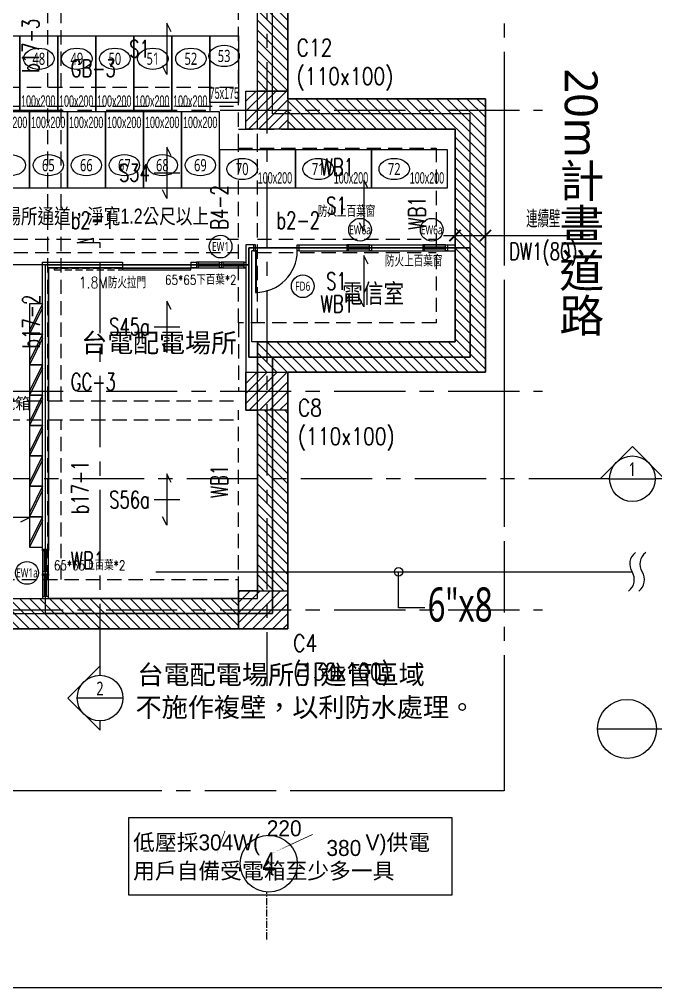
# Model space of a CAD drawing. Header units: millimetres. Extents: x -3377 to 119122, y -22007 to 15479.
# Drawn here: x 30144 to 31818, y 3880 to 6428 of the extents above; entities that cross this region are included whole.
import ezdxf
from ezdxf.enums import TextEntityAlignment as Align

# ---------------------------------------------------------------- set-up
doc = ezdxf.new("R2010")
doc.units = ezdxf.units.MM
doc.header["$LTSCALE"] = 150
doc.header["$MEASUREMENT"] = 0
for name, pattern in [('CENTER', [2, 1.25, -0.25, 0.25, -0.25]), ('HIDDEN', [0.375, 0.25, -0.125]), ('HIDDEN2', [0.1875, 0.125, -0.0625])]:
    doc.linetypes.add(name, pattern=pattern)
doc.layers.get('0').update_dxf_attribs({"plot": 0})
for name, color, linetype, plot in [('AREA', 3, 'Continuous', False), ('LABEL', 1, 'Continuous', False), ('OPEN-TAG', 4, 'Continuous', False), ('S-ARCH', 252, 'Continuous', False)]:
    doc.layers.add(name, color=color, linetype=linetype, plot=plot)
for name, color, linetype in [('COL', 1, 'Continuous'), ('Col-Line', 8, 'CENTER'), ('DIM', 6, 'Continuous'), ('Duct', 1, 'Continuous'), ('FIN', 5, 'Continuous'), ('GRID', 5, 'CENTER'), ('OPEN', 4, 'Continuous'), ('PARK', 4, 'Continuous'), ('S-COL', 7, 'Continuous'), ('S-COLB', 4, 'HIDDEN'), ('S-CONC', 7, 'Continuous'), ('S-DIM', 2, 'Continuous'), ('S-GRID', 1, 'CENTER'), ('S-HATCH-COL', 13, 'Continuous'), ('S-HATCH-CONC', 124, 'Continuous'), ('S-RCBMB', 3, 'HIDDEN'), ('S-RCBMG', 2, 'HIDDEN'), ('S-SITE', 34, 'CENTER'), ('S-SLAB', 5, 'Continuous'), ('S-SLABT', 2, 'Continuous'), ('S-TEXTB', 3, 'Continuous'), ('S-TEXTC', 3, 'Continuous'), ('S-TEXTG', 2, 'Continuous'), ('SYM', 3, 'Continuous'), ('TEXT', 2, 'Continuous'), ('TITLE', 6, 'Continuous'), ('WALL', 2, 'Continuous'), ('上色', 7, 'Continuous'), ('標註', 2, 'Continuous')]:
    doc.layers.add(name, color=color, linetype=linetype)
doc.styles.add('C1', font='', dxfattribs={"bigfont": 'japanese.shx'})
doc.styles.add('CHINA', font='romans.shx', dxfattribs={"width": 0.8, "bigfont": 'china.shx'})
doc.styles.add('CS4', font='romans.shx', dxfattribs={"width": 0.7, "height": 45, "bigfont": 'lsp.shx'})
doc.styles.add('HH', font='')
doc.styles.add('HHV', font='')
doc.styles.add('新細明體', font='')
doc.styles.get('C1').set_extended_font_data('微軟正黑體')
doc.styles.get('HH').set_extended_font_data('Microsoft JhengHei')
doc.styles.get('HHV').set_extended_font_data('@微軟正黑體')
doc.styles.get('新細明體').set_extended_font_data('PMingLiU')
doc.dimstyles.new('DIM150', dxfattribs={"dimscale": 15, "dimtxt": 3, "dimasz": 2, "dimexe": 2, "dimexo": 2, "dimgap": 1, "dimtad": 1, "dimdec": 1, "dimdsep": 46, "dimtxsty": 'CS4', "dimblk1": 'ARCHTICK', "dimblk2": 'ARCHTICK', "dimsah": 1, "dimcen": 2, "dimdle": 2, "dimadec": 0, "dimazin": 0, "dimtfac": 1, "dimtdec": 1, "dimtmove": 0, "dimatfit": 3, "dimldrblk": 'TAA', "dimfxl": 0, "dimtolj": 1, "dimarcsym": 0})

# ---------------------------------------------------------------- blocks, each defined once
blk = doc.blocks.new('LINE')
at = {"layer": 'S-GRID'}
for points in [[(-5535.87, -244.9), (-5535.87, -3085.91)], [(-11059.11, -1570.91), (-4810.87, -1570.91)], [(-11059.11, -2310.91), (-4810.87, -2310.91)], [(-11059.11, -2885.91), (-4810.87, -2885.91)]]:
    blk.add_lwpolyline(points, dxfattribs=at)
blk = doc.blocks.new('CONC')
for points in [[(-5560.9, -1045.9), (-5480.9, -1045.9), (-5480.9, -1520.9), (-5560.9, -1520.9)], [(-5560.9, -2260.9), (-4960.9, -2260.9), (-4960.9, -1540.9), (-5480.9, -1540.9), (-5480.9, -1620.9), (-5040.9, -1620.9), (-5040.9, -2180.9), (-5560.9, -2180.9)], [(-5480.9, -2360.9), (-5560.9, -2360.9), (-5560.9, -2835.9), (-5480.9, -2835.9)], [(-6565.9, -2855.9), (-5610.9, -2855.9), (-5610.9, -2935.9), (-6565.9, -2935.9)]]:
    blk.add_lwpolyline(points, close=True)
blk = doc.blocks.new('_ARCHTICK')
at = {"color": 0, "linetype": 'ByBlock', "const_width": 0.15}
blk.add_lwpolyline([(-0.5, -0.5), (0.5, 0.5)], dxfattribs=at)
blk = doc.blocks.new('*D51')
at = {"layer": 'DEFPOINTS', "color": 0, "transparency": 16777216}
for p in [(31290.3, 5859.2), (31370.3, 5859.2), (31370.3, 5859.2)]:
    blk.add_point(p, dxfattribs=at)
at = {"layer": 'S-DIM', "color": 0, "lineweight": -2, "transparency": 16777216}
for p, q in [((31260.3, 5859.2), (31370.3, 5859.2)), ((31370.3, 5859.2), (31644.6, 5859.2))]:
    blk.add_line(p, q, dxfattribs=at)
at = {"layer": 'S-DIM', "color": 0, "lineweight": -2, "transparency": 16777216, "xscale": 30, "yscale": 30, "zscale": 30, "rotation": 180}
blk.add_blockref('_ARCHTICK', (31290.3, 5859.2), dxfattribs=at)
at = {"layer": 'S-DIM', "color": 0, "lineweight": -2, "transparency": 16777216, "xscale": 30, "yscale": 30, "zscale": 30}
blk.add_blockref('_ARCHTICK', (31370.3, 5859.2), dxfattribs=at)
at = {"layer": 'S-DIM', "color": 0, "transparency": 16777216, "char_height": 45, "attachment_point": 5, "style": 'CS4'}
for s, insert in [('\\A1;連續壁', (31522.5, 5902.5)), ('\\A1;DW1(80)', (31522.5, 5809.9))]:
    blk.add_mtext(s, dxfattribs=dict(at, insert=insert))
blk = doc.blocks.new('TAA')
at = {"linetype": 'Continuous'}
blk.add_line((0, 0), (-1.663, 0), dxfattribs=at)
blk.add_solid([(-1.5, -0.25), (-1.5, 0.25), (0, 0)], dxfattribs=at)
blk = doc.blocks.new('COL(B1F)')
for points in [[(-5590.9, -1520.9), (-5480.9, -1520.9), (-5480.9, -1620.9), (-5590.9, -1620.9)], [(-5590.9, -2260.9), (-5480.9, -2260.9), (-5480.9, -2360.9), (-5590.9, -2360.9)], [(-5610.9, -2835.9), (-5480.9, -2835.9), (-5480.9, -2935.9), (-5610.9, -2935.9)]]:
    blk.add_lwpolyline(points, close=True)
blk = doc.blocks.new('COL(B4F-B2F)')
for points in [[(-5590.9, -1520.9), (-5480.9, -1520.9), (-5480.9, -1620.9), (-5590.9, -1620.9)], [(-5590.9, -2260.9), (-5480.9, -2260.9), (-5480.9, -2360.9), (-5590.9, -2360.9)], [(-5610.9, -2835.9), (-5480.9, -2835.9), (-5480.9, -2935.9), (-5610.9, -2935.9)]]:
    blk.add_lwpolyline(points, close=True)
blk = doc.blocks.new('DwFm')
blk.add_lwpolyline([(-12110.4, -3880.1), (0, -3880.1)])
blk = doc.blocks.new('A$C0BB450A7')
at = {"layer": 'AREA', "color": 252}
blk.add_lwpolyline([(-910, 1305.003), (-2160.23, 1305.003, 1.44432555), (-2878.352, -604.997), (-1801.214, -604.997), (1040, -604.997), (1040, 70.003), (1560, 70.003), (1560, 710.003), (1040, 710.003), (1040, 1305.003), (5, 1305.003), (5, 1335.003), (-910, 1335.003)], format="xyb", close=True, dxfattribs=at)
for points in [[(1560, 357.503), (977.5, 357.503), (977.5, 312.503), (450, 312.503), (0, 312.503), (0, 152.503), (0, 145.003), (-557.5, 145.003), (-557.5, 322.503), (-1197.5, 322.503), (-1197.5, -132.497), (-1385.5, -132.497), (-1385.5, -604.997), (1040, -604.997), (1040, 70.003), (1560, 70.003)], [(977.5, 357.503), (1560, 357.503), (1560, 70.003), (977.5, 70.003)], [(442.5, 312.503), (977.5, 312.503), (977.5, 70.003), (1040, 70.003), (1040, -604.997), (442.5, -604.997)], [(450, 305.003), (970, 305.003), (970, -69.997), (1000, -69.997), (1000, -544.997), (950, -544.997), (950, -564.997), (450, -564.997)]]:
    blk.add_lwpolyline(points, close=True, dxfattribs=at)
at = {"layer": 'COL', "color": 252}
for points in [[(970, 770.003), (1080, 770.003), (1080, 670.003), (970, 670.003)], [(970, 30.003), (1080, 30.003), (1080, -69.997), (970, -69.997)], [(950, -544.997), (1080, -544.997), (1080, -644.997), (950, -644.997)]]:
    blk.add_lwpolyline(points, close=True, dxfattribs=at)
at = {"layer": 'DIM', "color": 252}
blk.add_lwpolyline([(1440.38, -589.783), (1371.554, -589.783), (1371.554, -494.997)], dxfattribs=at)
blk.add_circle((1371.554, -494.997), 11.1, dxfattribs=at)
at = {"layer": 'Duct', "color": 252, "linetype": 'CENTER', "ltscale": 3}
blk.add_lwpolyline([(-4158.349, -1071.481), (-4158.337, 185.74), (-4158.355, 1773.233), (1649.9, 1773.103), (1649.381, 185.653), (1648.966, -1071.481), (-1332.82, -1071.478)], close=True, dxfattribs=at)
blk.add_lwpolyline([(-4158.349, -1071.481), (-4158.337, 185.74), (-4158.355, 1773.233), (1649.9, 1773.103), (1649.381, 185.653), (1648.966, -1071.481), (-1332.82, -1071.478)], close=True, dxfattribs=at)
at = {"layer": 'FIN', "color": 252, "linetype": 'Continuous'}
for p, q in [((435, 210.004), (400, 140.004)), ((435, 200.004), (400, 130.004)), ((435, 130.004), (400, 60.004)), ((435, 120.004), (400, 50.004)), ((435, 50.004), (400, -19.996)), ((435, 40.004), (400, -29.996)), ((435, -29.996), (400, -99.996)), ((435, -39.996), (400, -109.996)), ((435, -109.996), (400, -179.996)), ((435, -119.996), (400, -189.996)), ((435, -189.996), (400, -259.996)), ((435, -199.996), (400, -269.996)), ((435, -269.996), (400, -339.996)), ((435, -279.996), (400, -349.996)), ((435, -349.996), (400, -419.996)), ((435, -359.996), (400, -429.996))]:
    blk.add_line(p, q, dxfattribs=at)
for points in [[(400, 210.004), (400, 130.004), (435, 130.004), (435, 210.004), (400, 210.004)], [(400, 130.004), (400, 50.004), (435, 50.004), (435, 130.004), (400, 130.004)], [(400, 50.004), (400, -29.996), (435, -29.996), (435, 50.004), (400, 50.004)], [(400, -29.996), (400, -109.996), (435, -109.996), (435, -29.996), (400, -29.996)], [(400, -109.996), (400, -189.996), (435, -189.996), (435, -109.996), (400, -109.996)], [(400, -189.996), (400, -269.996), (435, -269.996), (435, -189.996), (400, -189.996)], [(400, -269.996), (400, -349.996), (435, -349.996), (435, -269.996), (400, -269.996)], [(400, -349.996), (400, -429.996), (435, -429.996), (435, -349.996), (400, -349.996)]]:
    blk.add_lwpolyline(points, close=True, dxfattribs=at)
at = {"layer": 'LABEL', "color": 252}
blk.add_lwpolyline([(1894.755, -908.465), (3250.864, -908.465)], dxfattribs=at)
at = {"layer": 'LABEL', "color": 252, "linetype": 'Continuous'}
blk.add_arc((1972.515, -908.465), 77.76, 180.000001, 179.999999, dxfattribs=at)
at = {"layer": 'OPEN', "color": 252, "linetype": 'Continuous'}
for p, q in [((995, 365.003), (990, 365.003)), ((995, 350.003), (995, 365.003)), ((1105, 350.003), (1105, 365.003)), ((1105, 365.003), (1110, 365.003)), ((1240, 365.003), (1235, 365.003)), ((1240, 350.003), (1240, 365.003)), ((1295, 365.003), (1240, 365.003)), ((1240, 360.003), (1295, 360.003)), ((1295, 350.003), (1295, 365.003)), ((1295, 365.003), (1300, 365.003)), ((1440, 365.003), (1435, 365.003)), ((1440, 350.003), (1440, 365.003)), ((1495, 365.003), (1440, 365.003)), ((1440, 360.003), (1495, 360.003)), ((1495, 350.003), (1495, 365.003)), ((1495, 365.003), (1500, 365.003)), ((990, 350.003), (995, 350.003)), ((995, 350.003), (995, 240.003)), ((998, 350.003), (995, 350.003)), ((998, 240.003), (998, 350.003)), ((1110, 350.003), (1105, 350.003)), ((1235, 350.003), (1240, 350.003)), ((1240, 355.003), (1295, 355.003)), ((1240, 350.003), (1295, 350.003)), ((1300, 350.003), (1295, 350.003)), ((1435, 350.003), (1440, 350.003)), ((1440, 355.003), (1495, 355.003)), ((1440, 350.003), (1495, 350.003)), ((1500, 350.003), (1495, 350.003)), ((845, 320.003), (840, 320.003)), ((845, 305.003), (845, 320.003)), ((900, 320.003), (845, 320.003)), ((845, 315.003), (900, 315.003)), ((845, 310.003), (900, 310.003)), ((900, 305.003), (900, 320.003)), ((900, 320.003), (905, 320.003)), ((910, 320.003), (905, 320.003)), ((910, 305.003), (910, 320.003)), ((965, 320.003), (910, 320.003)), ((910, 315.003), (965, 315.003)), ((910, 310.003), (965, 310.003)), ((965, 305.003), (965, 320.003)), ((965, 320.003), (970, 320.003)), ((825, 303.003), (645, 303.003)), ((645, 303.003), (645, 300.003)), ((645, 300.003), (825, 300.003)), ((825, 300.003), (825, 303.003)), ((840, 305.003), (845, 305.003)), ((845, 305.003), (900, 305.003)), ((905, 305.003), (900, 305.003)), ((905, 305.003), (910, 305.003)), ((910, 305.003), (965, 305.003)), ((970, 305.003), (965, 305.003)), ((995, 240.003), (998, 240.003)), ((435, -439.997), (435, -434.997)), ((450, -439.997), (435, -439.997)), ((435, -439.997), (435, -494.997)), ((440, -494.997), (440, -439.997)), ((445, -494.997), (445, -439.997)), ((450, -434.997), (450, -439.997)), ((450, -494.997), (450, -439.997)), ((450, -494.997), (435, -494.997)), ((435, -494.997), (435, -499.997)), ((435, -504.997), (435, -499.997)), ((450, -504.997), (435, -504.997)), ((435, -504.997), (435, -559.997)), ((440, -559.997), (440, -504.997)), ((445, -559.997), (445, -504.997)), ((450, -499.997), (450, -494.997)), ((450, -499.997), (450, -504.997)), ((450, -559.997), (450, -504.997)), ((450, -559.997), (435, -559.997)), ((435, -559.997), (435, -564.997)), ((450, -564.997), (450, -559.997))]:
    blk.add_line(p, q, dxfattribs=at)
at = {"layer": 'OPEN', "color": 252, "linetype": 'HIDDEN2'}
for p, q in [((643, 303.003), (465, 303.003)), ((465, 303.003), (465, 300.003)), ((465, 300.003), (643, 300.003))]:
    blk.add_line(p, q, dxfattribs=at)
at = {"layer": 'OPEN', "color": 252, "linetype": 'Continuous'}
blk.add_arc((995, 350.003), 110, 270, 0, dxfattribs=at)
at = {"layer": 'OPEN-TAG', "color": 252}
for centre in [(1270.257, 404.96), (1458.771, 404.96), (903.16, 360.959), (1119.559, 256.567), (393.823, -497.816)]:
    blk.add_circle(centre, 30, dxfattribs=at)
at = {"layer": 'PARK', "color": 252, "linetype": 'Continuous'}
for p, q in [((275, 915.003), (375, 915.003)), ((375, 915.003), (475, 915.003)), ((375, 715.003), (375, 915.003)), ((375, 915.003), (375, 715.003)), ((475, 915.003), (575, 915.003)), ((475, 715.003), (475, 915.003)), ((475, 915.003), (475, 715.003)), ((575, 915.003), (675, 915.003)), ((575, 715.003), (575, 915.003)), ((575, 915.003), (575, 715.003)), ((675, 915.003), (775, 915.003)), ((675, 715.003), (675, 915.003)), ((675, 915.003), (675, 715.003)), ((775, 915.003), (875, 915.003)), ((775, 715.003), (775, 915.003)), ((775, 915.003), (775, 715.003)), ((875, 915.003), (950, 915.003)), ((875, 740.003), (875, 915.003)), ((875, 915.003), (875, 715.003)), ((950, 915.003), (950, 740.003)), ((950, 740.003), (875, 740.003)), ((375, 715.003), (275, 715.003)), ((400, 715.003), (300, 715.003)), ((475, 715.003), (375, 715.003)), ((500, 715.003), (400, 715.003)), ((400, 715.003), (400, 515.003)), ((400, 515.003), (400, 715.003)), ((575, 715.003), (475, 715.003)), ((500, 515.003), (500, 715.003)), ((600, 715.003), (500, 715.003)), ((500, 715.003), (500, 515.003)), ((675, 715.003), (575, 715.003)), ((700, 715.003), (600, 715.003)), ((600, 715.003), (600, 515.003)), ((600, 515.003), (600, 715.003)), ((775, 715.003), (675, 715.003)), ((700, 515.003), (700, 715.003)), ((800, 715.003), (700, 715.003)), ((700, 715.003), (700, 515.003)), ((875, 715.003), (775, 715.003)), ((900, 715.003), (800, 715.003)), ((800, 715.003), (800, 515.003)), ((800, 515.003), (800, 715.003)), ((900, 515.003), (900, 715.003)), ((900, 615.003), (900, 515.003)), ((1100, 615.003), (900, 615.003)), ((1100, 615.003), (1100, 515.003)), ((1300, 615.003), (1100, 615.003)), ((1100, 515.003), (1100, 615.003)), ((1300, 615.003), (1300, 515.003)), ((1500, 615.003), (1300, 615.003)), ((1300, 515.003), (1300, 615.003)), ((1500, 515.003), (1500, 615.003)), ((300, 515.003), (400, 515.003)), ((400, 515.003), (500, 515.003)), ((500, 515.003), (600, 515.003)), ((600, 515.003), (700, 515.003)), ((700, 515.003), (800, 515.003)), ((800, 515.003), (900, 515.003)), ((900, 515.003), (1100, 515.003)), ((1100, 515.003), (1300, 515.003)), ((1300, 515.003), (1500, 515.003))]:
    blk.add_line(p, q, dxfattribs=at)
at = {"layer": 'PARK', "color": 252}
for centre in [(425, 855.003), (525, 855.003), (625, 855.003), (725, 855.003), (825, 855.003), (912.5, 862.503), (350, 575.003), (450, 575.003), (550, 575.003), (650, 575.003), (750, 575.003), (850, 575.003), (960, 565.003), (1160, 565.003), (1360, 565.003)]:
    blk.add_ellipse(centre, major_axis=(-40, 0), ratio=0.7, dxfattribs=at)
at = {"layer": 'SYM', "color": 252}
for p, q in [((525.934, 371.006), (567.934, 383.006)), ((567.934, 383.006), (567.934, 371.006)), ((585.934, 371.006), (525.934, 371.006)), ((1926.596, -250.055), (2046.596, -250.055)), ((645.934, -827.14), (525.934, -827.14))]:
    blk.add_line(p, q, dxfattribs=at)
at = {"layer": 'SYM', "color": 252, "linetype": 'CENTER'}
for p, q in [((585.934, -767.14), (585.934, 371.006)), ((1901.743, -250.055), (172.575, -250.055))]:
    blk.add_line(p, q, dxfattribs=at)
at = {"layer": 'SYM', "color": 252}
for points in [[(1926.596, -250.055), (1901.743, -250.055), (1986.596, -165.202), (2071.449, -250.055), (2046.596, -250.055)], [(585.934, -767.14), (585.934, -742.287), (501.081, -827.14), (585.934, -911.993), (585.934, -887.14)]]:
    blk.add_lwpolyline(points, dxfattribs=at)
for centre in [(1986.596, -250.055), (585.934, -827.14)]:
    blk.add_circle(centre, 60, dxfattribs=at)
at = {"layer": 'WALL', "color": 252}
for p, q in [((970, 365.003), (970, 30.003)), ((990, 365.003), (970, 365.003)), ((990, 365.003), (990, 350.003)), ((1110, 365.003), (1520, 365.003)), ((1110, 350.003), (1110, 365.003)), ((1235, 365.003), (1235, 350.003)), ((1300, 365.003), (1300, 350.003)), ((1435, 365.003), (1435, 350.003)), ((1500, 365.003), (1500, 350.003)), ((985, 110.003), (985, 350.003)), ((990, 350.003), (985, 350.003)), ((1110, 350.003), (1520, 350.003)), ((435, 320.003), (645, 320.003)), ((435, -434.997), (435, 320.003)), ((645, 320.003), (645, 305.003)), ((825, 320.003), (825, 305.003)), ((825, 320.003), (840, 320.003)), ((840, 320.003), (840, 305.003)), ((905, 320.003), (905, 305.003)), ((450, 305.003), (450, -434.997)), ((645, 305.003), (450, 305.003)), ((840, 305.003), (825, 305.003)), ((1000, 110.003), (985, 110.003)), ((435, -434.997), (450, -434.997)), ((435, -499.997), (450, -499.997)), ((435, -564.997), (435, -564.997)), ((435, -564.997), (450, -564.997)), ((450, -564.997), (450, -564.997))]:
    blk.add_line(p, q, dxfattribs=at)
for points in [[(-950, 1345.003), (-2145.345, 1345.003, 1.43402765), (-2878.352, -644.997), (-1801.214, -644.997), (1080, -644.997), (1080, 30.003), (1600, 30.003), (1600, 750.003), (1080, 750.003), (1080, 1345.003), (45, 1345.003), (45, 1375.003), (-950, 1375.003)], [(-870, 1265.003), (-2175.43, 1265.003, 1.45534409), (-2878.352, -564.997), (-1801.214, -564.997), (1000, -564.997), (1000, 110.003), (1520, 110.003), (1520, 670.003), (1000, 670.003), (1000, 1265.003), (-35, 1265.003), (-35, 1295.003), (-870, 1295.003)]]:
    blk.add_lwpolyline(points, format="xyb", close=True, dxfattribs=at)
at = {"layer": '上色', "color": 252, "linetype": 'Continuous'}
for p, q in [((575, 915.003), (675, 915.003)), ((575, 715.003), (575, 915.003)), ((675, 915.003), (675, 715.003)), ((675, 715.003), (575, 715.003))]:
    blk.add_line(p, q, dxfattribs=at)
at = {"layer": '標註', "color": 252}
blk.add_line((732.885, -494.997), (1985.671, -494.997), dxfattribs=at)
blk.add_lwpolyline([(661.824, -1141.182), (1511.928, -1141.182), (1511.928, -1345.426), (661.824, -1345.426)], close=True, dxfattribs=at)
at = {"layer": '標註', "color": 252, "const_width": 2}
for points in [[(892.932, -1236.736), (914.788, -1176.63)], [(1039.152, -1235.283), (1145.751, -1185.853)]]:
    blk.add_lwpolyline(points, close=True, dxfattribs=at)
at = {"layer": '標註', "color": 252}
for centre, start, end in [((2017.787, -474.517), 127.284063, 212.524745), ((2044.686, -474.517), 127.284063, 212.524745), ((1953.555, -515.477), 307.284063, 32.524745), ((1980.454, -515.477), 307.284063, 32.524745)]:
    blk.add_arc(centre, 38.09, start, end, dxfattribs=at)
at = {"layer": 'OPEN-TAG', "color": 252, "style": 'C1', "width": 0.7}
for s, p in [('EW6a', (1270.122, 404.96)), ('EW6a', (1458.636, 404.96)), ('EW1', (903.025, 360.959)), ('FD6', (1119.424, 256.567)), ('EW1a', (393.689, -497.816))]:
    blk.add_text(s, height=24, dxfattribs=at).set_placement(p, align=Align.MIDDLE)
at = {"layer": 'PARK', "color": 252, "style": 'C1', "width": 0.7}
for s, p in [('48', (425, 855.003)), ('49', (525, 855.003)), ('50', (625, 855.003)), ('51', (725, 855.003)), ('52', (825, 855.003)), ('53', (912.5, 862.503)), ('65', (450, 575.003)), ('66', (550, 575.003)), ('67', (650, 575.003)), ('68', (750, 575.003)), ('69', (850, 575.003)), ('70', (960, 565.003)), ('71', (1160, 565.003)), ('72', (1360, 565.003))]:
    blk.add_text(s, height=32, dxfattribs=at).set_placement(p, align=Align.MIDDLE)
at = {"layer": 'SYM', "color": 252, "style": 'C1', "width": 0.7}
for s, p in [('1', (1986.596, -225.018)), ('2', (585.934, -802.103))]:
    blk.add_text(s, height=36, dxfattribs=at).set_placement(p, align=Align.MIDDLE)
at = {"layer": 'TEXT', "color": 252, "style": 'HHV'}
blk.add_text('20m計畫道路', height=86.6667, rotation=270, dxfattribs=at).set_placement((1808.636, 828.874))
at = {"layer": 'TEXT', "color": 252, "style": 'CHINA', "width": 0.8}
for s, height, p in [('防火上百葉窗', 30, (1158.94, 438.936)), ('防火上百葉窗', 30, (1335.629, 308.249)), ('1.8M防火拉門', 30, (530.2, 251.034)), ('65*65下百葉*2', 25, (757.026, 260.665)), ('65*65上百葉*2', 25, (464.526, -490.569))]:
    blk.add_text(s, height=height, dxfattribs=at).set_placement(p)
at = {"layer": 'TEXT', "color": 252, "style": 'HH'}
blk.add_text('受電箱', height=30, dxfattribs=at).set_placement((281.382, -66.843))
at = {"layer": 'TITLE', "color": 252, "linetype": 'Continuous', "style": 'HH', "width": 0.8}
blk.add_text('電信室', height=50, dxfattribs=at).set_placement((1222.753, 212.567))
at = {"layer": 'TITLE', "color": 252, "linetype": 'Continuous', "style": 'HH'}
blk.add_text('台電配電場所', height=50, dxfattribs=at).set_placement((536.904, 82.448))
at = {"layer": '標註', "color": 252, "style": '新細明體', "width": 0.6}
for s, p in [('75x175', (913.065, 749.512)), ('100x200', (423.386, 728.574)), ('100x200', (523.386, 728.574)), ('100x200', (623.386, 728.574)), ('100x200', (723.386, 728.574)), ('100x200', (823.386, 728.574)), ('100x200', (349.483, 672.558)), ('100x200', (449.483, 672.558)), ('100x200', (549.483, 672.558)), ('100x200', (649.483, 672.558)), ('100x200', (749.483, 672.558)), ('100x200', (849.483, 672.558)), ('100x200', (1046.229, 526.579)), ('100x200', (1246.229, 526.579)), ('100x200', (1446.229, 526.579))]:
    blk.add_text(s, height=30, dxfattribs=at).set_placement(p, align=Align.CENTER)
at = {"layer": '標註', "color": 252, "style": '新細明體', "width": 0.8}
blk.add_text('台電配電場所通道，淨寬1.2公尺以上', height=40, dxfattribs=at).set_placement((159.608, 420.772))
at = {"layer": '標註', "color": 252, "style": 'C1', "width": 0.7}
blk.add_text('6"x8', height=90, dxfattribs=at).set_placement((1448.069, -536.148), align=Align.TOP_LEFT)
at = {"layer": '標註', "color": 252, "style": '新細明體'}
for s, height, p in [('台電配電場所引進管區域', 50.4, (684.277, -790.704)), ('不施作複壁，以利防水處理。', 50.4, (679.41, -876.617)), ('220', 42, (1024.709, -1190.919)), ('低壓採304W(', 42, (673.13, -1228.051)), ('V)供電', 42, (1284.75, -1228.051)), ('380', 42, (1181.683, -1242.731)), ('用戶自備受電箱至少多一具', 42, (673.13, -1302.896))]:
    blk.add_text(s, height=height, dxfattribs=at).set_placement(p)
blk = doc.blocks.new('A$C46EB5EE3')
at = {"layer": 'Col-Line', "color": 252, "linetype": 'ByBlock'}
blk.add_circle((1030, 2617.2), 75, dxfattribs=at)
at = {"layer": 'GRID', "color": 252, "ltscale": 0.1}
blk.add_line((1025, 2417.9), (1025, 2542.2), dxfattribs=at)
at = {"layer": 'Col-Line', "color": 252, "style": 'C1', "width": 0.75}
blk.add_text('4', height=60, dxfattribs=at).set_placement((1030, 2617.2), align=Align.MIDDLE)
blk = doc.blocks.new('2022-0217')
for name, p in [('A$C0BB450A7', (17659.9, -2290.9)), ('A$C46EB5EE3', (17659.9, -6171))]:
    blk.add_blockref(name, p)

msp = doc.modelspace()

# ---------------------------------------------------------------- hatches: boundary and pattern name
at = {"layer": 'S-HATCH-COL'}
h = msp.add_hatch(dxfattribs=at)
h.set_pattern_fill('ANSI31', color=256, scale=150, style=0)
h.paths.add_polyline_path([(26905.33, 6339.23), (26795.33, 6339.23), (26795.33, 6429.23), (26905.33, 6429.23)])
h.paths.add_polyline_path([(26905.33, 5489.23), (26795.33, 5489.23), (26795.33, 5579.23), (26905.33, 5579.23)])
h.paths.add_polyline_path([(30740.33, 6239.23), (30850.33, 6239.23), (30850.33, 6139.23), (30740.33, 6139.23)])
h.paths.add_polyline_path([(30740.33, 5499.23), (30850.33, 5499.23), (30850.33, 5399.23), (30740.33, 5399.23)])
h.paths.add_polyline_path([(30720.33, 4924.23), (30850.33, 4924.23), (30850.33, 4824.23), (30720.33, 4824.23)])
h.paths.add_polyline_path([(29635.33, 4924.23), (29765.33, 4924.23), (29765.33, 4824.23), (29635.33, 4824.23)])
h.paths.add_polyline_path([(28980.33, 4924.23), (28850.33, 4924.23), (28850.33, 4824.23), (28980.33, 4824.23)])
h.paths.add_polyline_path([(27965.33, 6814.23), (28095.33, 6814.23), (28095.33, 6714.23), (27965.33, 6714.23)])
h.paths.add_polyline_path([(27965.33, 6249.23), (28075.33, 6249.23), (28075.33, 6149.23), (27965.33, 6149.23)])
h.paths.add_polyline_path([(27965.33, 5514.23), (28075.33, 5514.23), (28075.33, 5414.23), (27965.33, 5414.23)])
h.paths.add_polyline_path([(27965.33, 4924.23), (28095.33, 4924.23), (28095.33, 4824.23), (27965.33, 4824.23)])
h.paths.add_polyline_path([(28950.33, 6814.23), (28820.33, 6814.23), (28820.33, 6714.23), (28950.33, 6714.23)])
h.paths.add_polyline_path([(29685.33, 5469.23), (29770.33, 5469.23), (29770.33, 5329.23), (29685.33, 5329.23)])
h.paths.add_polyline_path([(29685.33, 6294.23), (29770.33, 6294.23), (29770.33, 6154.23), (29685.33, 6154.23)])
h.paths.add_polyline_path([(28950.33, 6294.23), (28865.33, 6294.23), (28865.33, 6154.23), (28950.33, 6154.23)])
h.paths.add_polyline_path([(28865.33, 5469.23), (28950.33, 5469.23), (28950.33, 5329.23), (28865.33, 5329.23)])
h.paths.add_polyline_path([(29685.33, 6814.23), (29815.33, 6814.23), (29815.33, 6714.23), (29685.33, 6714.23)])
h.paths.add_polyline_path([(30720.33, 6814.23), (30850.33, 6814.23), (30850.33, 6714.23), (30720.33, 6714.23)])
h.paths.add_polyline_path([(26408.23, 5919.23), (26478.23, 5919.23), (26478.23, 5989.23), (26408.23, 5989.23)])
h.paths.add_polyline_path([(27231.48, 6229.23), (27291.48, 6229.23), (27291.48, 6169.23), (27231.48, 6169.23)])
h.paths.add_polyline_path([(27048.98, 5565.65), (27108.84, 5561.7), (27104.89, 5501.83), (27045.02, 5505.78)])
at = {"layer": 'S-HATCH-CONC'}
h = msp.add_hatch(dxfattribs=at)
h.set_pattern_fill('ANSI31', color=256, scale=150, angle=90, style=0)
h.set_pattern_definition([(135, (24220.8, 3880.068), (-13.25825, -13.25825), [])])
h.paths.add_polyline_path([(30770.33, 5499.23), (31370.33, 5499.23), (31370.33, 6219.23), (30850.33, 6219.23), (30850.33, 6139.23), (31290.33, 6139.23), (31290.33, 5579.23), (30770.33, 5579.23)])
h.paths.add_polyline_path([(30770.33, 6714.23), (30850.33, 6714.23), (30850.33, 6239.23), (30770.33, 6239.23)])
h.paths.add_polyline_path([(30850.33, 5399.23), (30770.33, 5399.23), (30770.33, 4924.23), (30850.33, 4924.23)])
h.paths.add_polyline_path([(28095.33, 4904.23), (28850.33, 4904.23), (28850.33, 4824.23), (28095.33, 4824.23)])
h.paths.add_polyline_path([(28980.33, 4904.23), (29635.33, 4904.23), (29635.33, 4824.23), (28980.33, 4824.23)])
h.paths.add_polyline_path([(29765.33, 4904.23), (30720.33, 4904.23), (30720.33, 4824.23), (29765.33, 4824.23)])
edge = h.paths.add_edge_path()
edge.add_line((27965.33, 4824.23), (26891.98, 4824.23))
edge.add_arc((26891.98, 5954.23), 1130, 49.55789, 269.99999, ccw=False)
edge.add_line((27624.99, 6814.23), (27965.33, 6814.23))
edge.add_line((27965.33, 6814.23), (27965.33, 6734.23))
edge.add_line((27965.33, 6734.23), (27594.9, 6734.23))
edge.add_arc((26891.98, 5954.23), 1050, 47.97535, 269.99999)
edge.add_line((26891.98, 4904.23), (27965.33, 4904.23))
edge.add_line((27965.33, 4904.23), (27965.33, 4824.23))
h.paths.add_polyline_path([(28095.33, 6814.23), (28820.33, 6814.23), (28820.33, 6734.23), (28095.33, 6734.23)])
h.paths.add_polyline_path([(29685.33, 6764.23), (28950.33, 6764.23), (28950.33, 6814.23), (28820.33, 6814.23), (28820.33, 6844.23), (29815.33, 6844.23), (29815.33, 6814.23), (29685.33, 6814.23)])
h.paths.add_polyline_path([(29815.33, 6814.23), (30720.33, 6814.23), (30720.33, 6734.23), (29815.33, 6734.23)])

# ---------------------------------------------------------------- linework, layer by layer
at = {"layer": 'S-RCBMB'}
for p, q in [((30219.08, 6249.23), (30219.08, 6714.23)), ((30254.08, 6249.23), (30254.08, 6714.23)), ((30219.08, 5424.23), (30219.08, 6199.23)), ((30254.08, 5424.23), (30254.08, 6199.23)), ((29735.33, 5849.23), (30720.33, 5849.23)), ((30770.33, 5849.23), (31240.33, 5849.23)), ((29735.33, 5814.23), (30720.33, 5814.23)), ((30770.33, 5814.23), (31240.33, 5814.23)), ((30219.08, 4954.23), (30219.08, 5374.23)), ((30254.08, 4954.23), (30254.08, 5374.23))]:
    msp.add_line(p, q, dxfattribs=at)
at = {"layer": 'S-RCBMG'}
for p, q in [((30720.33, 6089.23), (30720.33, 6714.23)), ((30770.33, 6089.23), (30770.33, 6714.23)), ((29770.33, 6249.23), (30720.33, 6249.23)), ((29770.33, 6199.23), (30720.33, 6199.23)), ((30720.33, 6139.23), (31290.33, 6139.23)), ((31290.33, 6139.23), (31290.33, 5579.23)), ((30720.33, 5629.23), (30720.33, 6089.23)), ((30720.33, 6089.23), (31240.33, 6089.23)), ((30770.33, 5629.23), (30770.33, 6089.23)), ((31240.33, 6089.23), (31240.33, 5629.23)), ((31240.33, 5629.23), (30720.33, 5629.23)), ((30720.33, 5629.23), (30720.33, 5449.23)), ((31290.33, 5579.23), (30770.33, 5579.23)), ((30770.33, 5579.23), (30770.33, 5449.23)), ((29770.33, 5424.23), (30720.33, 5424.23)), ((30720.33, 4924.23), (30720.33, 5399.23)), ((30770.33, 4924.23), (30770.33, 5399.23)), ((29770.33, 5374.23), (30720.33, 5374.23)), ((29700.33, 4954.23), (30720.33, 4954.23)), ((29700.33, 4904.23), (30720.33, 4904.23))]:
    msp.add_line(p, q, dxfattribs=at)
at = {"layer": 'S-SITE'}
msp.add_lwpolyline([(25611.98, 4397.74), (25612, 5654.97), (25611.98, 7242.46), (31420.23, 7242.33), (31419.71, 5654.88), (31419.3, 4397.74), (28437.51, 4397.75)], close=True, dxfattribs=at)
at = {"layer": 'S-SLAB'}
msp.add_lwpolyline([(30850.33, 4824.23), (26891.98, 4824.23, -1.4340277), (27624.99, 6814.23), (28820.33, 6814.23), (28820.33, 6844.23), (29815.33, 6844.23), (29815.33, 6814.23), (30850.33, 6814.23), (30850.33, 6219.23), (31370.33, 6219.23), (31370.33, 5499.23), (30850.33, 5499.23), (30850.33, 4824.23)], format="xyb", dxfattribs=at)
at = {"layer": 'S-SLABT', "color": 1}
for p, q in [((30498.46, 6024.23), (30565.96, 6024.23)), ((30498.46, 5619.23), (30565.96, 5619.23)), ((30498.46, 5164.23), (30565.96, 5164.23))]:
    msp.add_line(p, q, dxfattribs=at)
for points in [[(30543.46, 6395.48), (30532.21, 6417.98), (30532.21, 6282.98), (30520.96, 6305.48)], [(30543.46, 6069.23), (30532.21, 6091.73), (30532.21, 5956.73), (30520.96, 5979.23)], [(31061.58, 5982.67), (31050.33, 6005.17), (31050.33, 5870.17), (31039.08, 5892.67)], [(31061.58, 5783.96), (31050.33, 5806.46), (31050.33, 5671.46), (31039.08, 5693.96)], [(30543.46, 5664.23), (30532.21, 5686.73), (30532.21, 5551.73), (30520.96, 5574.23)], [(30543.46, 5209.23), (30532.21, 5231.73), (30532.21, 5096.73), (30520.96, 5119.23)], [(30147.83, 5105.48), (30170.33, 5116.73), (30035.33, 5116.73), (30057.83, 5127.98)]]:
    msp.add_lwpolyline(points, dxfattribs=at)

# ---------------------------------------------------------------- block references
msp.add_blockref('DwFm', (36331.2, 7760.14))
at = {"layer": 'S-ARCH'}
msp.add_blockref('2022-0217', (12110.4, 7760.14), dxfattribs=at)
at = {"layer": 'S-COL'}
msp.add_blockref('COL(B1F)', (36331.2, 7760.14), dxfattribs=at)
at = {"layer": 'S-COLB'}
msp.add_blockref('COL(B4F-B2F)', (36331.2, 7760.14), dxfattribs=at)
at = {"layer": 'S-CONC'}
msp.add_blockref('CONC', (36331.2, 7760.14), dxfattribs=at)
at = {"layer": 'S-GRID'}
msp.add_blockref('LINE', (36331.2, 7760.14), dxfattribs=at)

# ---------------------------------------------------------------- texts
at = {"layer": 'S-SLABT', "color": 2, "style": 'CS4', "width": 0.7}
for s, p in [('S1', (30487.21, 6327.98)), ('S34', (30487.21, 6001.73)), ('S1', (31005.33, 5915.17)), ('S1', (31005.33, 5716.46)), ('S45a', (30487.21, 5596.73)), ('S56a', (30487.21, 5141.73))]:
    msp.add_text(s, height=45, dxfattribs=at).set_placement(p, align=Align.RIGHT)
at = {"layer": 'S-TEXTB', "style": 'CS4', "width": 0.7}
for s, p in [('b17-3', (30174.02, 6358.23)), ('b17-2', (30175.14, 5632.56)), ('b17-1', (30303.78, 5196.24))]:
    msp.add_text(s, height=45, rotation=90, dxfattribs=at).set_placement(p, align=Align.MIDDLE)
for s, p in [('b2-1', (30279.08, 5899.23, 0)), ('b2-2', (30820.33, 5899.23, 0))]:
    msp.add_text(s, height=45, dxfattribs=at).set_placement(p, align=Align.MIDDLE_LEFT)
at = {"layer": 'S-TEXTC', "style": 'CS4', "width": 0.8}
for s, p in [('C12', (30873.51, 6330.89)), ('(110x100)', (30873.51, 6255.89)), ('C8', (30876.94, 5383.39)), ('(110x100)', (30876.94, 5308.39)), ('C4', (30864.36, 4763.9)), ('(130x100)', (30864.36, 4688.9))]:
    msp.add_text(s, height=45, dxfattribs=at).set_placement(p)
at = {"layer": 'S-TEXTG', "style": 'CS4', "width": 0.7}
for s, p in [('GB-3', (30279.08, 6299.23, 0)), ('GC-3', (30279.08, 5474.23, 0)), ('WB1', (30279.08, 5004.23, 0))]:
    msp.add_text(s, height=45, dxfattribs=at).set_placement(p, align=Align.MIDDLE_LEFT)
for p in [(30980.33, 6039.23), (30980.33, 5679.23)]:
    msp.add_text('WB1', height=45, dxfattribs=at).set_placement(p, align=Align.MIDDLE)
for s, p in [('B4-2', (30670.33, 5874.23)), ('WB1', (31190.33, 5874.23, 0))]:
    msp.add_text(s, height=45, rotation=90, dxfattribs=at).set_placement(p, align=Align.MIDDLE_LEFT)
msp.add_text('WB1', height=45, rotation=90, dxfattribs=at).set_placement((30670.33, 5211.73), align=Align.MIDDLE)

# ---------------------------------------------------------------- dimensions: what is measured, and where the dimension line sits
at = {"layer": 'S-DIM'}
dim = msp.add_linear_dim(base=(31370.33, 5859.23), p1=(31290.33, 5859.23), p2=(31370.33, 5859.23), text='連續壁\\XDW1(<>)', dimstyle='DIM150', dxfattribs=at)
dim.commit()
dim.dimension.update_dxf_attribs({"geometry": '*D51', "text_midpoint": (31522.47, 5859.23)})

doc.saveas('drawing.dxf')
